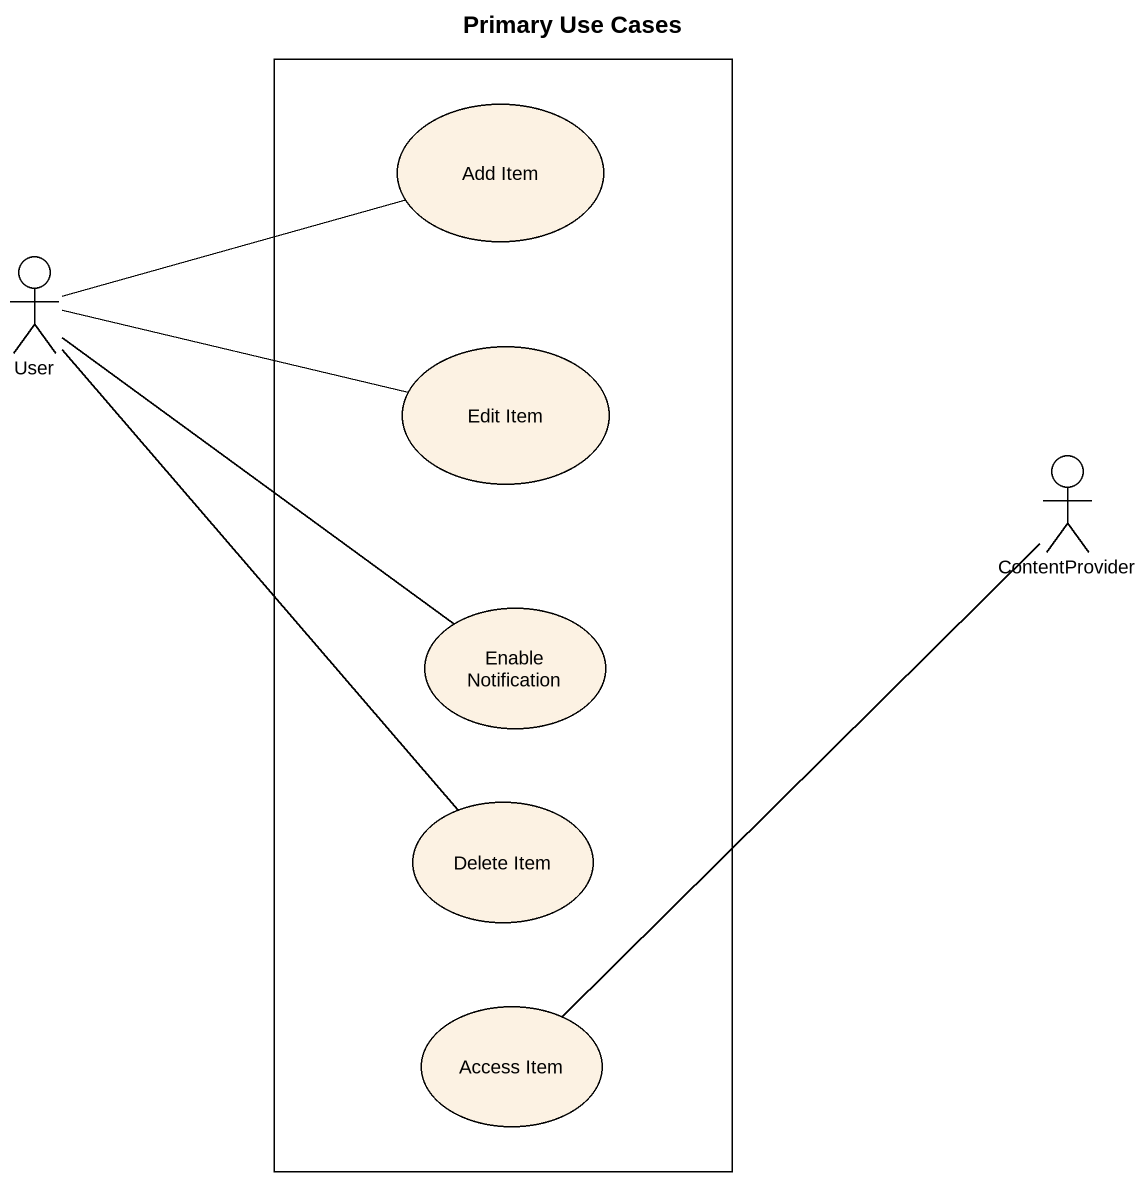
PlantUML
@startuml
title Primary Use Cases
rectangle " " as rectangle1 {
  usecase "Add Item" as Add_Item
  usecase "Edit Item" as Edit_Item
  usecase "Enable Notification" as Enable_Notification
  usecase "Delete Item" as Delete_Item
  usecase "Access Item" as Access_Item
}
actor User
actor ContentProvider
User -right- Add_Item
User -right- Edit_Item
User -- Enable_Notification
User -- Delete_Item
Access_Item -up- ContentProvider
@enduml
